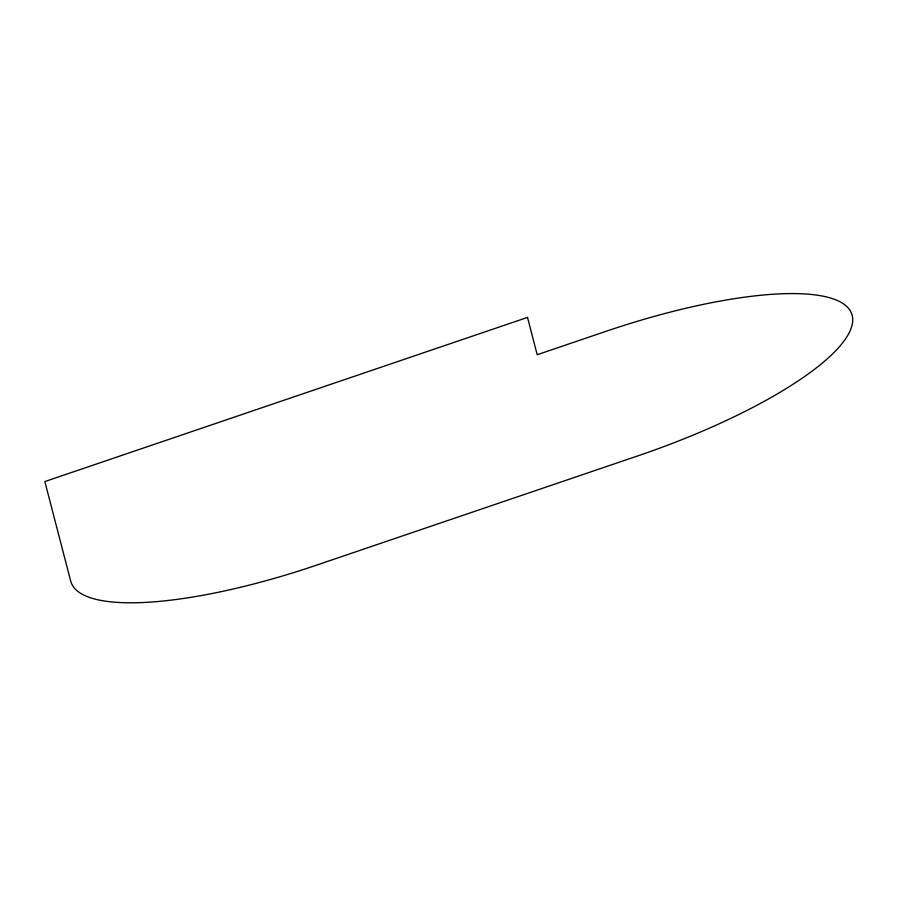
<?xml version="1.0" encoding="UTF-8"?>
<svg xmlns="http://www.w3.org/2000/svg" width="897" height="897" viewBox="0 0 897 897"><rect width="100%" height="100%" fill="white"/><g stroke="black" fill="none" stroke-linecap="round" stroke-linejoin="round"><path stroke-width="1.35" d="M527.514 317.403L44.85 481.566L70.695 581.077A242.818 64.068 -19.1 0 0 316.697 565.099L638.462 455.665A242.818 64.068 -19.1 0 0 852.15 315.296A242.818 64.068 -19.1 0 0 606.159 331.273L537.202 354.719L527.514 317.403"/></g></svg>
